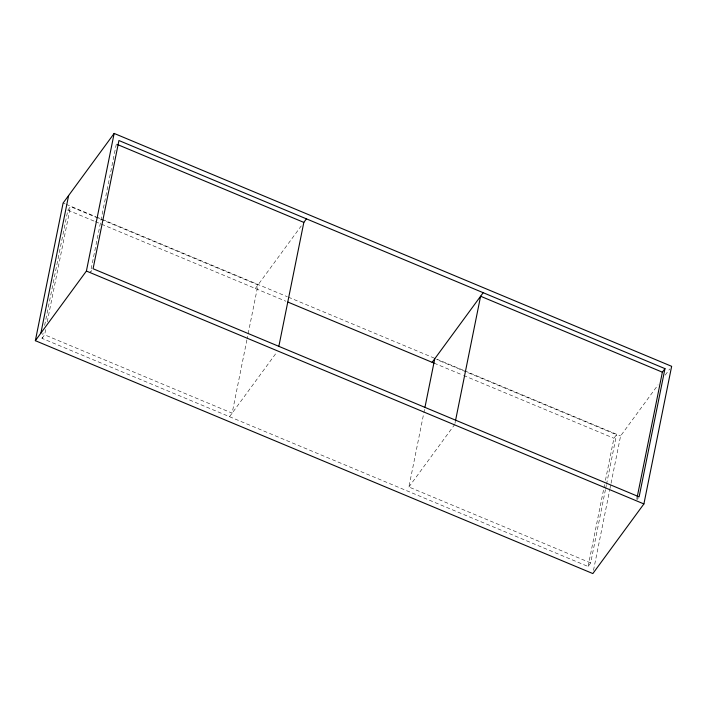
<?xml version="1.0" encoding="UTF-8"?>
<svg xmlns="http://www.w3.org/2000/svg" width="707" height="707" viewBox="0 0 707 707"><rect width="100%" height="100%" fill="white"/><g stroke="black" fill="none" stroke-linecap="round" stroke-linejoin="round"><path stroke-width="0.53" stroke-dasharray="3.54 2.65" d="M605.448 489.668L590.672 562.931L588.074 566.475L42.022 338.361L43.109 332.979M44.629 325.432L67.872 210.156L70.479 206.603L257.984 284.93L247.114 338.803M42.022 338.361L44.629 334.818L45.708 329.427M47.236 321.888L70.479 206.603M116.328 144.069L90.478 272.283L91.777 270.507M246.902 339.881L232.126 413.144L44.629 334.818M590.672 562.931L408.893 486.99L423.67 413.728M423.882 412.649L424.536 409.415M454.963 423.378L455.396 421.222M588.074 566.475L603.716 488.899M603.928 487.821L604.582 484.595M605.448 480.283L613.923 438.26L616.522 434.717L436.776 359.624M605.66 488.59L606.314 485.356M606.535 484.277L616.522 434.717M593.5 570.346L609.761 489.712M609.973 488.634L610.839 484.33M611.06 483.261L620.596 435.954L658.076 384.829M636.742 499.319L637.175 497.162M255.377 288.483L301.244 225.922M229.528 416.697L276.684 352.378M408.893 486.99L454.742 424.456M665.19 375.134L669.715 368.966M637.175 499.513L638.474 497.737M63.1 203.059L65.141 203.908M66.158 204.332L95.71 216.678M96.735 217.102L287.325 296.728M288.341 297.152L463.642 370.38M464.658 370.813L620.596 435.954M67.872 210.156L94.367 221.22M95.392 221.645L100.482 223.774M101.508 224.199L285.858 301.217M434.178 363.177L462.608 375.055M463.624 375.479L613.923 438.26"/><path stroke-width="1.06" d="M35.35 340.677L63.1 203.059L114.154 133.429L671.65 366.323L643.9 503.941L592.846 573.571L35.35 340.677L86.404 271.046L114.154 133.429M40.882 333.138L68.623 195.512M278.85 346.306L303.833 222.405L306.431 218.852M424.969 407.259L434.752 358.776M455.617 420.152L480.601 296.242L662.371 372.182L664.978 368.639L118.926 140.525L93.077 268.74L639.128 496.844L664.978 368.639M637.175 497.162L662.371 372.182M432.145 362.329L483.199 292.698M117.344 144.493L303.833 222.405M287.89 302.066L434.178 363.177M86.404 271.046L643.9 503.941"/></g></svg>
